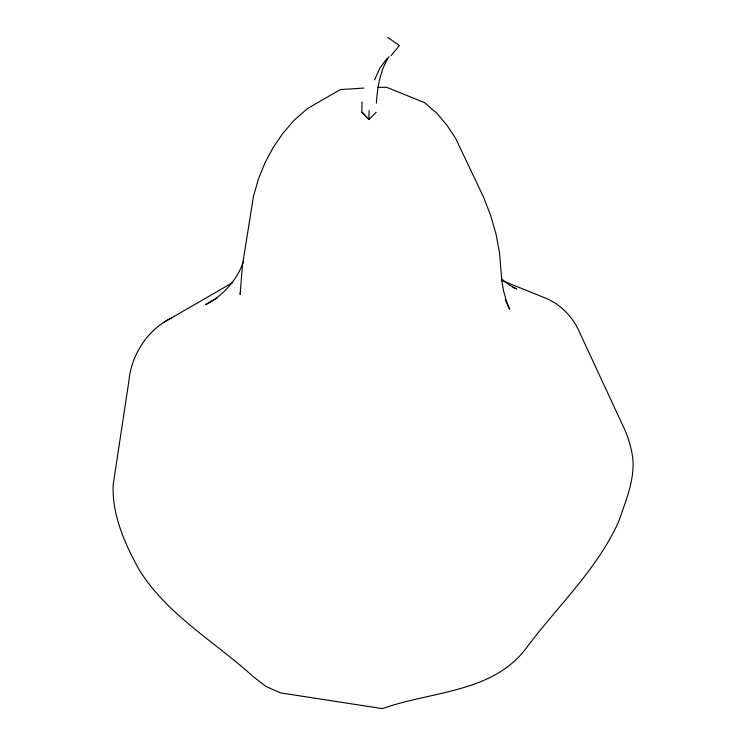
<?xml version="1.0" encoding="UTF-8"?>
<svg xmlns="http://www.w3.org/2000/svg" width="746" height="746" viewBox="0 0 746 746"><rect width="100%" height="100%" fill="white"/><g stroke="black" fill="none" stroke-linecap="round" stroke-linejoin="round"><path stroke-width="1.12" d="M362.034 102.006L361.838 111.853L368.906 119.649L369.093 110.604M376.385 103.097C377.383 87.068 380.152 70.422 388.974 56.687M240.641 291.043L240.119 294.465L242.403 265.744L253.454 196.347L258.358 179.254L264.895 163.02L273.036 147.755L282.715 133.553L293.877 120.507L307.529 108.524L340.325 89.585L363.917 88.075M243.438 261.65C237.014 280.235 222.951 295.733 205.523 304.676L217.562 297.729M374.576 79.803L380.003 67.914L387.295 58.169M391.09 55.614L399.334 45.581L387.668 37.3M376.198 112.292L368.916 119.444L361.829 112.226M171.505 317.908C147.671 329.704 131.52 354.285 128.955 380.619L113.168 484.807C111.9 514.815 124.852 543.843 139.101 569.646C167.029 614.723 214.587 641.569 253.006 676.445L265.93 686.395L280.393 692.857L382.446 708.635C430.386 691.3 492.043 693.071 525.753 648.796C557.029 606.573 597.126 569.785 618.844 521.156C625.652 501.07 634.771 480.172 632.813 458.566C631.554 448.878 628.915 439.441 625.101 430.451L579.586 332.38C573.348 317.824 561.915 305.543 547.471 298.913L502.095 280.571M163.831 322.365L232.733 282.557M377.849 87.375L386.531 87.254L424.521 102.612L436.867 113.28L446.947 125.253L455.703 138.523L483.389 196.823L490.579 215.184L495.969 233.871L499.522 252.763L501.881 281.242L503.513 290.726L506.096 300.116L509.621 309.338L505.21 299.836M512.418 287.219L516.717 288.954L509.798 285.233L501.816 279.209"/></g></svg>
